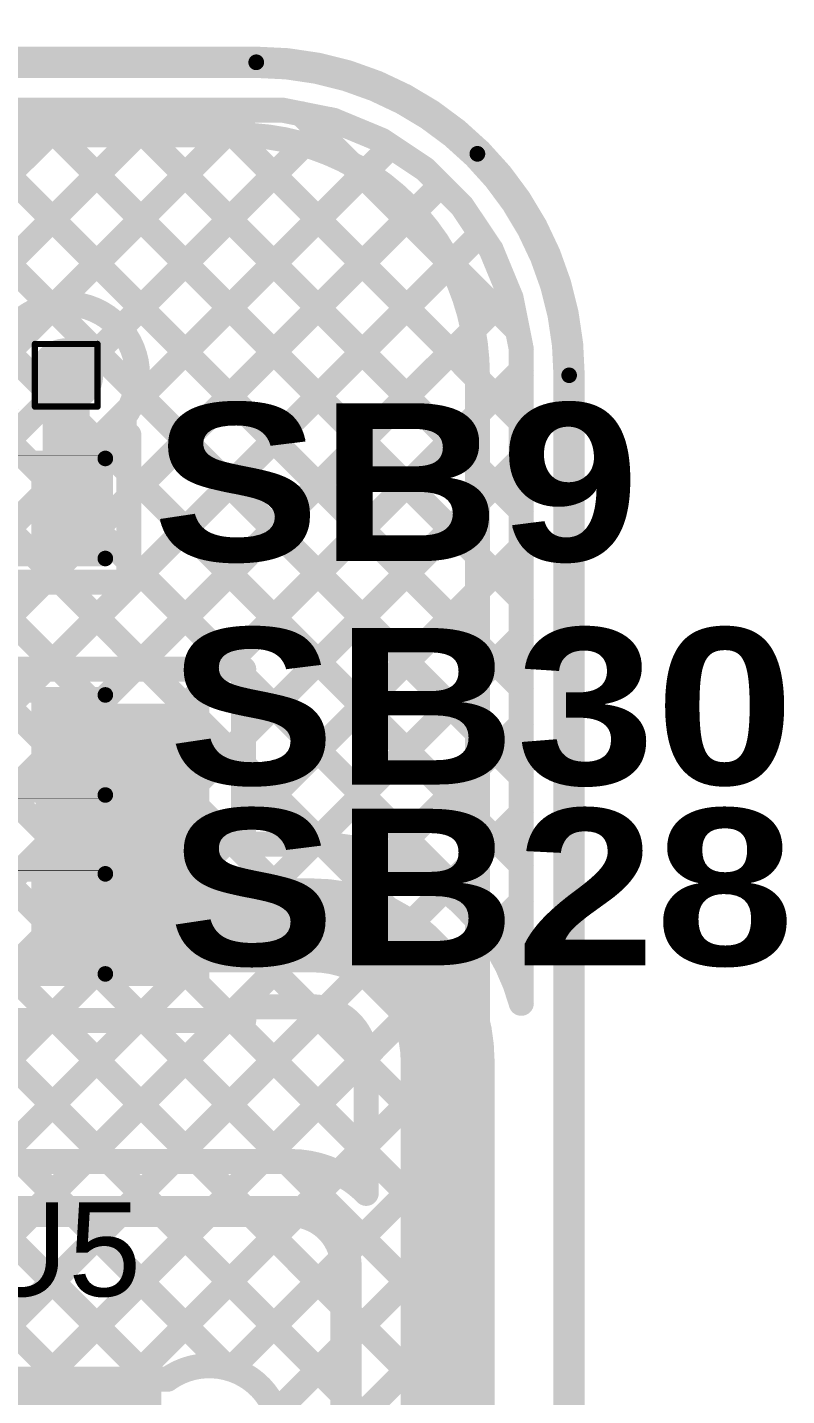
# Model space of a CAD drawing. Header units: inches. Extents: x -17 to 443, y -40 to 218.
# Drawn here: x 112.54 to 118.7, y 151.04 to 162.14 of the extents above; entities that cross this region are included whole.
import ezdxf

# ---------------------------------------------------------------- set-up
doc = ezdxf.new("R2010")
doc.units = ezdxf.units.IN
for name, color, linetype in [('Board Outline', 216, 'Continuous'), ('Bottom Layer', 5, 'Continuous'), ('Drill Drawing', 1, 'Continuous'), ('Fabrication', 76, 'Continuous'), ('Top Layer', 1, 'Continuous'), ('Top Overlay', 2, 'Continuous'), ('Top Paste', 8, 'Continuous'), ('Top Solder', 216, 'Continuous'), ('Via Holes', 16, 'Continuous')]:
    doc.layers.add(name, color=color, linetype=linetype)
doc.styles.add('Arial', font='', dxfattribs={"height": 0.2})
doc.styles.add('Arial Black_Bold', font='', dxfattribs={"height": 0.2})
doc.styles.get('Arial').set_extended_font_data('Arial')
doc.styles.get('Arial Black_Bold').set_extended_font_data('Arial Black', bold=True)

# ---------------------------------------------------------------- blocks, each defined once
blk = doc.blocks.new('S______B______0402_13')
at = {"layer": 'Top Layer'}
for points in [[(-0.699, -0.318), (-0.699, 0.318), (-0.241, 0.318), (-0.241, -0.318)], [(0.241, -0.318), (0.241, 0.318), (0.699, 0.318), (0.699, -0.318)]]:
    blk.add_hatch(color=1, dxfattribs=at).paths.add_polyline_path(points)
at = {"layer": 'Top Paste'}
for points in [[(-0.699, -0.318), (-0.699, 0.318), (-0.241, 0.318), (-0.241, -0.318)], [(0.241, -0.318), (0.241, 0.318), (0.699, 0.318), (0.699, -0.318)]]:
    blk.add_hatch(color=8, dxfattribs=at).paths.add_polyline_path(points)
at = {"layer": 'Top Solder'}
for points in [[(-0.754, -0.373), (-0.754, 0.373), (-0.186, 0.373), (-0.186, -0.373)], [(0.186, -0.373), (0.186, 0.373), (0.754, 0.373), (0.754, -0.373)]]:
    blk.add_hatch(color=216, dxfattribs=at).paths.add_polyline_path(points)
at = {"layer": 'Top Overlay'}
for points in [[(0.787, 0.406, 0.127, 0.127, 0), (-0.787, 0.406, 0.127, 0.127, 0)], [(-0.787, 0.406, 0.127, 0.127, 0), (-0.787, -0.406, 0.127, 0.127, 0)], [(0.787, 0.406, 0.127, 0.127, 0), (0.787, -0.406, 0.127, 0.127, 0)], [(0.787, -0.406, 0.127, 0.127, 0), (-0.787, -0.406, 0.127, 0.127, 0)], [(0.813, -0.432, 0.00323, 0.00323, 0), (-0.813, -0.432, 0.00323, 0.00323, 0)]]:
    blk.add_lwpolyline(points, format="xyseb", dxfattribs=at)
for points in [[(-0.819, 0.406, 0.0635, 0.0635, 1), (-0.756, 0.406, 0.0635, 0.0635, 1)], [(-0.819, 0.406, 0.0635, 0.0635, 1), (-0.756, 0.406, 0.0635, 0.0635, 1)], [(0.756, 0.406, 0.0635, 0.0635, 1), (0.819, 0.406, 0.0635, 0.0635, 1)], [(0.756, 0.406, 0.0635, 0.0635, 1), (0.819, 0.406, 0.0635, 0.0635, 1)], [(-0.819, -0.406, 0.0635, 0.0635, 1), (-0.756, -0.406, 0.0635, 0.0635, 1)], [(-0.819, -0.406, 0.0635, 0.0635, 1), (-0.756, -0.406, 0.0635, 0.0635, 1)], [(-0.814, -0.432, 0.00161, 0.00161, 1), (-0.812, -0.432, 0.00161, 0.00161, 1)], [(0.756, -0.406, 0.0635, 0.0635, 1), (0.819, -0.406, 0.0635, 0.0635, 1)], [(0.756, -0.406, 0.0635, 0.0635, 1), (0.819, -0.406, 0.0635, 0.0635, 1)], [(0.812, -0.432, 0.00161, 0.00161, 1), (0.814, -0.432, 0.00161, 0.00161, 1)]]:
    blk.add_lwpolyline(points, format="xyseb", close=True, dxfattribs=at)
at = {"layer": 'Top Overlay', "style": 'Arial Black_Bold'}
blk.add_text('SB9', height=1.27, rotation=-180, dxfattribs=at).set_placement((-1.173, 0.416))
blk = doc.blocks.new('14_SO_27')
at = {"layer": 'Top Layer'}
for points in [[(-1.75, 4.097), (-1.75, 3.523), (-3.788, 3.523), (-3.788, 4.097)], [(3.788, 4.097), (3.788, 3.523), (1.75, 3.523), (1.75, 4.097)], [(-1.75, 2.827), (-1.75, 2.253), (-3.788, 2.253), (-3.788, 2.827)], [(3.788, 2.827), (3.788, 2.253), (1.75, 2.253), (1.75, 2.827)], [(-1.75, 1.557), (-1.75, 0.983), (-3.788, 0.983), (-3.788, 1.557)], [(3.788, 1.557), (3.788, 0.983), (1.75, 0.983), (1.75, 1.557)], [(-1.75, 0.287), (-1.75, -0.287), (-3.788, -0.287), (-3.788, 0.287)], [(3.788, 0.287), (3.788, -0.287), (1.75, -0.287), (1.75, 0.287)], [(-1.75, -0.983), (-1.75, -1.557), (-3.788, -1.557), (-3.788, -0.983)], [(3.788, -0.983), (3.788, -1.557), (1.75, -1.557), (1.75, -0.983)], [(-1.75, -2.253), (-1.75, -2.827), (-3.788, -2.827), (-3.788, -2.253)], [(3.788, -2.253), (3.788, -2.827), (1.75, -2.827), (1.75, -2.253)], [(-1.75, -3.523), (-1.75, -4.097), (-3.788, -4.097), (-3.788, -3.523)], [(3.788, -3.523), (3.788, -4.097), (1.75, -4.097), (1.75, -3.523)]]:
    blk.add_hatch(color=1, dxfattribs=at).paths.add_polyline_path(points)
at = {"layer": 'Top Paste'}
for points in [[(-1.75, 4.097), (-1.75, 3.523), (-3.788, 3.523), (-3.788, 4.097)], [(3.788, 4.097), (3.788, 3.523), (1.75, 3.523), (1.75, 4.097)], [(-1.75, 2.827), (-1.75, 2.253), (-3.788, 2.253), (-3.788, 2.827)], [(3.788, 2.827), (3.788, 2.253), (1.75, 2.253), (1.75, 2.827)], [(-1.75, 1.557), (-1.75, 0.983), (-3.788, 0.983), (-3.788, 1.557)], [(3.788, 1.557), (3.788, 0.983), (1.75, 0.983), (1.75, 1.557)], [(-1.75, 0.287), (-1.75, -0.287), (-3.788, -0.287), (-3.788, 0.287)], [(3.788, 0.287), (3.788, -0.287), (1.75, -0.287), (1.75, 0.287)], [(-1.75, -0.983), (-1.75, -1.557), (-3.788, -1.557), (-3.788, -0.983)], [(3.788, -0.983), (3.788, -1.557), (1.75, -1.557), (1.75, -0.983)], [(-1.75, -2.253), (-1.75, -2.827), (-3.788, -2.827), (-3.788, -2.253)], [(3.788, -2.253), (3.788, -2.827), (1.75, -2.827), (1.75, -2.253)], [(-1.75, -3.523), (-1.75, -4.097), (-3.788, -4.097), (-3.788, -3.523)], [(3.788, -3.523), (3.788, -4.097), (1.75, -4.097), (1.75, -3.523)]]:
    blk.add_hatch(color=8, dxfattribs=at).paths.add_polyline_path(points)
at = {"layer": 'Top Solder'}
for points in [[(-1.649, 4.199), (-1.649, 3.421), (-3.89, 3.421), (-3.89, 4.199)], [(3.89, 4.199), (3.89, 3.421), (1.649, 3.421), (1.649, 4.199)], [(-1.649, 2.929), (-1.649, 2.151), (-3.89, 2.151), (-3.89, 2.929)], [(3.89, 2.929), (3.89, 2.151), (1.649, 2.151), (1.649, 2.929)], [(-1.649, 1.659), (-1.649, 0.881), (-3.89, 0.881), (-3.89, 1.659)], [(3.89, 1.659), (3.89, 0.881), (1.649, 0.881), (1.649, 1.659)], [(-1.649, 0.389), (-1.649, -0.389), (-3.89, -0.389), (-3.89, 0.389)], [(3.89, 0.389), (3.89, -0.389), (1.649, -0.389), (1.649, 0.389)], [(-1.649, -0.881), (-1.649, -1.659), (-3.89, -1.659), (-3.89, -0.881)], [(3.89, -0.881), (3.89, -1.659), (1.649, -1.659), (1.649, -0.881)], [(-1.649, -2.151), (-1.649, -2.929), (-3.89, -2.929), (-3.89, -2.151)], [(3.89, -2.151), (3.89, -2.929), (1.649, -2.929), (1.649, -2.151)], [(-1.649, -3.421), (-1.649, -4.199), (-3.89, -4.199), (-3.89, -3.421)], [(3.89, -3.421), (3.89, -4.199), (1.649, -4.199), (1.649, -3.421)]]:
    blk.add_hatch(color=216, dxfattribs=at).paths.add_polyline_path(points)
at = {"layer": 'Top Overlay'}
for points in [[(-1.521, 4.401, 0.152, 0.152, 0), (1.521, 4.401, 0.152, 0.152, 0)], [(-4.166, 3.962, 0.2, 0.2, 0), (-4.039, 3.835, 0.2, 0.2, 0)], [(-4.166, 3.708, 0.2, 0.2, 0), (-4.166, 3.962, 0.2, 0.2, 0)], [(-4.166, 3.708, 0.2, 0.2, 0), (-4.039, 3.835, 0.2, 0.2, 0)], [(-1.521, -4.401, 0.152, 0.152, 0), (1.521, -4.401, 0.152, 0.152, 0)]]:
    blk.add_lwpolyline(points, format="xyseb", dxfattribs=at)
for points in [[(-1.559, 4.401, 0.0762, 0.0762, 1), (-1.483, 4.401, 0.0762, 0.0762, 1)], [(1.483, 4.401, 0.0762, 0.0762, 1), (1.56, 4.401, 0.0762, 0.0762, 1)], [(-4.216, 3.962, 0.1, 0.1, 1), (-4.116, 3.962, 0.1, 0.1, 1)], [(-4.216, 3.962, 0.1, 0.1, 1), (-4.116, 3.962, 0.1, 0.1, 1)], [(-4.089, 3.835, 0.1, 0.1, 1), (-3.989, 3.835, 0.1, 0.1, 1)], [(-4.089, 3.835, 0.1, 0.1, 1), (-3.989, 3.835, 0.1, 0.1, 1)], [(-4.216, 3.708, 0.1, 0.1, 1), (-4.116, 3.708, 0.1, 0.1, 1)], [(-4.216, 3.708, 0.1, 0.1, 1), (-4.116, 3.708, 0.1, 0.1, 1)], [(-1.559, -4.401, 0.0762, 0.0762, 1), (-1.483, -4.401, 0.0762, 0.0762, 1)], [(1.483, -4.401, 0.0762, 0.0762, 1), (1.56, -4.401, 0.0762, 0.0762, 1)]]:
    blk.add_lwpolyline(points, format="xyseb", close=True, dxfattribs=at)
blk = doc.blocks.new('S______B______0402_137')
at = {"layer": 'Top Layer'}
for points in [[(-0.699, -0.318), (-0.699, 0.318), (-0.241, 0.318), (-0.241, -0.318)], [(0.241, -0.318), (0.241, 0.318), (0.699, 0.318), (0.699, -0.318)]]:
    blk.add_hatch(color=1, dxfattribs=at).paths.add_polyline_path(points)
at = {"layer": 'Top Paste'}
for points in [[(-0.699, -0.318), (-0.699, 0.318), (-0.241, 0.318), (-0.241, -0.318)], [(0.241, -0.318), (0.241, 0.318), (0.699, 0.318), (0.699, -0.318)]]:
    blk.add_hatch(color=8, dxfattribs=at).paths.add_polyline_path(points)
at = {"layer": 'Top Solder'}
for points in [[(-0.754, -0.373), (-0.754, 0.373), (-0.186, 0.373), (-0.186, -0.373)], [(0.186, -0.373), (0.186, 0.373), (0.754, 0.373), (0.754, -0.373)]]:
    blk.add_hatch(color=216, dxfattribs=at).paths.add_polyline_path(points)
at = {"layer": 'Top Overlay'}
for points in [[(-0.787, 0.406, 0.127, 0.127, 0), (0.787, 0.406, 0.127, 0.127, 0)], [(-0.787, -0.406, 0.127, 0.127, 0), (-0.787, 0.406, 0.127, 0.127, 0)], [(0.787, -0.406, 0.127, 0.127, 0), (0.787, 0.406, 0.127, 0.127, 0)], [(-0.787, -0.406, 0.127, 0.127, 0), (0.787, -0.406, 0.127, 0.127, 0)], [(-0.813, -0.432, 0.00323, 0.00323, 0), (0.813, -0.432, 0.00323, 0.00323, 0)]]:
    blk.add_lwpolyline(points, format="xyseb", dxfattribs=at)
for points in [[(-0.819, 0.406, 0.0635, 0.0635, 1), (-0.756, 0.406, 0.0635, 0.0635, 1)], [(-0.819, 0.406, 0.0635, 0.0635, 1), (-0.756, 0.406, 0.0635, 0.0635, 1)], [(0.756, 0.406, 0.0635, 0.0635, 1), (0.819, 0.406, 0.0635, 0.0635, 1)], [(0.756, 0.406, 0.0635, 0.0635, 1), (0.819, 0.406, 0.0635, 0.0635, 1)], [(-0.819, -0.406, 0.0635, 0.0635, 1), (-0.756, -0.406, 0.0635, 0.0635, 1)], [(-0.819, -0.406, 0.0635, 0.0635, 1), (-0.756, -0.406, 0.0635, 0.0635, 1)], [(-0.814, -0.432, 0.00161, 0.00161, 1), (-0.812, -0.432, 0.00161, 0.00161, 1)], [(0.756, -0.406, 0.0635, 0.0635, 1), (0.819, -0.406, 0.0635, 0.0635, 1)], [(0.756, -0.406, 0.0635, 0.0635, 1), (0.819, -0.406, 0.0635, 0.0635, 1)], [(0.812, -0.432, 0.00161, 0.00161, 1), (0.814, -0.432, 0.00161, 0.00161, 1)]]:
    blk.add_lwpolyline(points, format="xyseb", close=True, dxfattribs=at)
blk = doc.blocks.new('S______B______0402_139')
at = {"layer": 'Top Layer'}
for points in [[(-0.699, -0.318), (-0.699, 0.318), (-0.241, 0.318), (-0.241, -0.318)], [(0.241, -0.318), (0.241, 0.318), (0.699, 0.318), (0.699, -0.318)]]:
    blk.add_hatch(color=1, dxfattribs=at).paths.add_polyline_path(points)
at = {"layer": 'Top Paste'}
for points in [[(-0.699, -0.318), (-0.699, 0.318), (-0.241, 0.318), (-0.241, -0.318)], [(0.241, -0.318), (0.241, 0.318), (0.699, 0.318), (0.699, -0.318)]]:
    blk.add_hatch(color=8, dxfattribs=at).paths.add_polyline_path(points)
at = {"layer": 'Top Solder'}
for points in [[(-0.754, -0.373), (-0.754, 0.373), (-0.186, 0.373), (-0.186, -0.373)], [(0.186, -0.373), (0.186, 0.373), (0.754, 0.373), (0.754, -0.373)]]:
    blk.add_hatch(color=216, dxfattribs=at).paths.add_polyline_path(points)
at = {"layer": 'Top Overlay'}
for points in [[(0.787, 0.406, 0.127, 0.127, 0), (-0.787, 0.406, 0.127, 0.127, 0)], [(-0.787, 0.406, 0.127, 0.127, 0), (-0.787, -0.406, 0.127, 0.127, 0)], [(0.787, 0.406, 0.127, 0.127, 0), (0.787, -0.406, 0.127, 0.127, 0)], [(0.787, -0.406, 0.127, 0.127, 0), (-0.787, -0.406, 0.127, 0.127, 0)], [(0.813, -0.432, 0.00323, 0.00323, 0), (-0.813, -0.432, 0.00323, 0.00323, 0)]]:
    blk.add_lwpolyline(points, format="xyseb", dxfattribs=at)
for points in [[(-0.819, 0.406, 0.0635, 0.0635, 1), (-0.756, 0.406, 0.0635, 0.0635, 1)], [(-0.819, 0.406, 0.0635, 0.0635, 1), (-0.756, 0.406, 0.0635, 0.0635, 1)], [(0.756, 0.406, 0.0635, 0.0635, 1), (0.819, 0.406, 0.0635, 0.0635, 1)], [(0.756, 0.406, 0.0635, 0.0635, 1), (0.819, 0.406, 0.0635, 0.0635, 1)], [(-0.819, -0.406, 0.0635, 0.0635, 1), (-0.756, -0.406, 0.0635, 0.0635, 1)], [(-0.819, -0.406, 0.0635, 0.0635, 1), (-0.756, -0.406, 0.0635, 0.0635, 1)], [(-0.814, -0.432, 0.00161, 0.00161, 1), (-0.812, -0.432, 0.00161, 0.00161, 1)], [(0.756, -0.406, 0.0635, 0.0635, 1), (0.819, -0.406, 0.0635, 0.0635, 1)], [(0.756, -0.406, 0.0635, 0.0635, 1), (0.819, -0.406, 0.0635, 0.0635, 1)], [(0.812, -0.432, 0.00161, 0.00161, 1), (0.814, -0.432, 0.00161, 0.00161, 1)]]:
    blk.add_lwpolyline(points, format="xyseb", close=True, dxfattribs=at)

msp = doc.modelspace()

# ---------------------------------------------------------------- hatches: boundary and pattern name
at = {"layer": 'Bottom Layer'}
h = msp.add_hatch(color=5, dxfattribs=at)
edge = h.paths.add_edge_path()
edge.add_arc((112.855, 159.316), 0.3, 0, 360)
at = {"layer": 'Top Layer'}
h = msp.add_hatch(color=1, dxfattribs=at)
edge = h.paths.add_edge_path()
edge.add_arc((112.855, 159.316), 0.3, 0, 360)
msp.add_hatch(color=1, dxfattribs=at).paths.add_polyline_path([(112.608, 154.359), (114.016, 154.359), (114.016, 156.652), (112.608, 156.652)])
at = {"layer": 'Via Holes'}
h = msp.add_hatch(color=7, dxfattribs=at)
edge = h.paths.add_edge_path()
edge.add_arc((112.855, 159.316), 0.15, 0, 360)

# ---------------------------------------------------------------- linework, layer by layer
at = {"layer": 'Board Outline'}
for points in [[(109.756, 161.856, 0.127, 0.127, 0), (114.397, 161.856, 0.127, 0.127, 0)], [(114.397, 161.856, 0.127, 0.127, -0.198912), (116.192, 161.113, 0.127, 0.127, 0)], [(116.192, 161.113, 0.127, 0.127, -0.198912), (116.936, 159.316, 0.127, 0.127, 0)], [(116.936, 139.403, 0.127, 0.127, 0), (116.936, 159.316, 0.127, 0.127, 0)]]:
    msp.add_lwpolyline(points, format="xyseb", dxfattribs=at)
for points in [[(114.365, 161.856, 0.0635, 0.0635, 1), (114.429, 161.856, 0.0635, 0.0635, 1)], [(114.365, 161.856, 0.0635, 0.0635, 1), (114.429, 161.856, 0.0635, 0.0635, 1)], [(116.16, 161.113, 0.0635, 0.0635, 1), (116.224, 161.113, 0.0635, 0.0635, 1)], [(116.16, 161.113, 0.0635, 0.0635, 1), (116.224, 161.113, 0.0635, 0.0635, 1)], [(116.905, 159.316, 0.0635, 0.0635, 1), (116.968, 159.316, 0.0635, 0.0635, 1)], [(116.905, 159.316, 0.0635, 0.0635, 1), (116.968, 159.316, 0.0635, 0.0635, 1)]]:
    msp.add_lwpolyline(points, format="xyseb", close=True, dxfattribs=at)
at = {"layer": 'Bottom Layer'}
for points in [[(101.352, 165.508, 0.203, 0.203, 0), (116.192, 150.667, 0.203, 0.203, 0)], [(102.07, 165.508, 0.203, 0.203, 0), (116.192, 151.386, 0.203, 0.203, 0)], [(102.789, 165.508, 0.203, 0.203, 0), (116.192, 152.104, 0.203, 0.203, 0)], [(103.507, 165.508, 0.203, 0.203, 0), (116.192, 152.823, 0.203, 0.203, 0)], [(100.755, 165.386, 0.203, 0.203, 0), (116.192, 149.949, 0.203, 0.203, 0)], [(108.32, 161.413, 0.203, 0.203, 0), (116.192, 153.541, 0.203, 0.203, 0)], [(105.519, 154.075, 0.203, 0.203, 0), (112.709, 161.266, 0.203, 0.203, 0)], [(105.519, 153.357, 0.203, 0.203, 0), (113.428, 161.266, 0.203, 0.203, 0)], [(106.775, 153.894, 0.203, 0.203, 0), (114.146, 161.266, 0.203, 0.203, 0)], [(109.062, 161.266, 0.203, 0.203, 0), (114.242, 161.266, 0.203, 0.203, 0)], [(109.186, 161.266, 0.203, 0.203, 0), (116.192, 154.259, 0.203, 0.203, 0)], [(109.904, 161.266, 0.203, 0.203, 0), (116.192, 154.978, 0.203, 0.203, 0)], [(110.623, 161.266, 0.203, 0.203, 0), (116.192, 155.696, 0.203, 0.203, 0)], [(111.341, 161.266, 0.203, 0.203, 0), (116.192, 156.415, 0.203, 0.203, 0)], [(112.059, 161.266, 0.203, 0.203, 0), (116.192, 157.133, 0.203, 0.203, 0)], [(112.778, 161.266, 0.203, 0.203, 0), (116.192, 157.852, 0.203, 0.203, 0)], [(113.496, 161.266, 0.203, 0.203, 0), (116.192, 158.57, 0.203, 0.203, 0)], [(114.215, 161.266, 0.203, 0.203, 0), (116.192, 159.288, 0.203, 0.203, 0)], [(114.245, 161.266, 0.203, 0.203, -0.048447), (114.62, 161.229, 0.203, 0.203, 0)], [(107.062, 153.463, 0.203, 0.203, 0), (114.787, 161.188, 0.203, 0.203, 0)], [(114.625, 161.228, 0.203, 0.203, -0.048614), (114.987, 161.118, 0.203, 0.203, 0)], [(114.99, 161.117, 0.203, 0.203, -0.048519), (115.323, 160.939, 0.203, 0.203, 0)], [(115.165, 161.034, 0.203, 0.203, 0), (115.96, 160.239, 0.203, 0.203, 0)], [(106.956, 152.639, 0.203, 0.203, 0), (115.283, 160.965, 0.203, 0.203, 0)], [(115.328, 160.936, 0.203, 0.203, -0.048341), (115.619, 160.697, 0.203, 0.203, 0)], [(115.623, 160.693, 0.203, 0.203, -0.04834), (115.862, 160.402, 0.203, 0.203, 0)], [(106.956, 151.921, 0.203, 0.203, 0), (115.675, 160.639, 0.203, 0.203, 0)], [(115.865, 160.397, 0.203, 0.203, -0.048387), (116.043, 160.065, 0.203, 0.203, 0)], [(106.956, 151.202, 0.203, 0.203, 0), (115.971, 160.217, 0.203, 0.203, 0)], [(116.045, 160.06, 0.203, 0.203, -0.048411), (116.154, 159.699, 0.203, 0.203, 0)], [(105.71, 159.713, 0.203, 0.203, 0), (114.163, 151.26, 0.203, 0.203, 0)], [(106.956, 150.484, 0.203, 0.203, 0), (116.157, 159.684, 0.203, 0.203, 0)], [(116.155, 159.694, 0.203, 0.203, -0.048378), (116.192, 159.319, 0.203, 0.203, 0)], [(116.192, 159.316, 0.203, 0.203, 0), (116.192, 139.385, 0.203, 0.203, 0)], [(116.192, 159.316, 0.203, 0.203, 0), (116.192, 139.385, 0.203, 0.203, 0)], [(105.588, 159.116, 0.203, 0.203, 0), (113.535, 151.169, 0.203, 0.203, 0)], [(107.123, 149.932, 0.203, 0.203, 0), (116.192, 159.001, 0.203, 0.203, 0)], [(105.519, 158.467, 0.203, 0.203, 0), (112.816, 151.169, 0.203, 0.203, 0)], [(107.809, 149.899, 0.203, 0.203, 0), (116.192, 158.283, 0.203, 0.203, 0)], [(109.905, 151.277, 0.203, 0.203, 0), (116.192, 157.564, 0.203, 0.203, 0)], [(110.516, 151.169, 0.203, 0.203, 0), (116.192, 156.846, 0.203, 0.203, 0)], [(111.234, 151.169, 0.203, 0.203, 0), (116.192, 156.127, 0.203, 0.203, 0)], [(111.952, 151.169, 0.203, 0.203, 0), (116.192, 155.409, 0.203, 0.203, 0)], [(112.671, 151.169, 0.203, 0.203, 0), (116.192, 154.691, 0.203, 0.203, 0)], [(113.389, 151.169, 0.203, 0.203, 0), (116.192, 153.972, 0.203, 0.203, 0)], [(114.19, 151.252, 0.203, 0.203, 0), (116.192, 153.254, 0.203, 0.203, 0)], [(114.559, 150.902, 0.203, 0.203, 0), (116.192, 152.535, 0.203, 0.203, 0)], [(111.788, 147.413, 0.203, 0.203, 0), (116.192, 151.817, 0.203, 0.203, 0)], [(113.677, 151.169, 0.203, 0.203, -0.611631), (114.595, 150.699, 0.203, 0.203, 0)], [(110.204, 151.169, 0.203, 0.203, 0), (113.677, 151.169, 0.203, 0.203, 0)], [(112.507, 147.413, 0.203, 0.203, 0), (116.192, 151.099, 0.203, 0.203, 0)]]:
    msp.add_lwpolyline(points, format="xyseb", dxfattribs=at)
for points in [[(112.659, 161.266, 0.102, 0.102, 1), (112.76, 161.266, 0.102, 0.102, 1)], [(112.727, 161.266, 0.102, 0.102, 1), (112.829, 161.266, 0.102, 0.102, 1)], [(113.377, 161.266, 0.102, 0.102, 1), (113.479, 161.266, 0.102, 0.102, 1)], [(113.445, 161.266, 0.102, 0.102, 1), (113.547, 161.266, 0.102, 0.102, 1)], [(114.095, 161.266, 0.102, 0.102, 1), (114.197, 161.266, 0.102, 0.102, 1)], [(114.164, 161.266, 0.102, 0.102, 1), (114.265, 161.266, 0.102, 0.102, 1)], [(114.191, 161.266, 0.102, 0.102, 1), (114.293, 161.266, 0.102, 0.102, 1)], [(114.194, 161.266, 0.102, 0.102, 1), (114.296, 161.266, 0.102, 0.102, 1)], [(114.57, 161.229, 0.102, 0.102, 1), (114.671, 161.229, 0.102, 0.102, 1)], [(114.574, 161.228, 0.102, 0.102, 1), (114.676, 161.228, 0.102, 0.102, 1)], [(114.736, 161.188, 0.102, 0.102, 1), (114.838, 161.188, 0.102, 0.102, 1)], [(114.936, 161.118, 0.102, 0.102, 1), (115.038, 161.118, 0.102, 0.102, 1)], [(114.939, 161.117, 0.102, 0.102, 1), (115.041, 161.117, 0.102, 0.102, 1)], [(115.114, 161.034, 0.102, 0.102, 1), (115.216, 161.034, 0.102, 0.102, 1)], [(115.232, 160.965, 0.102, 0.102, 1), (115.333, 160.965, 0.102, 0.102, 1)], [(115.272, 160.939, 0.102, 0.102, 1), (115.374, 160.939, 0.102, 0.102, 1)], [(115.277, 160.936, 0.102, 0.102, 1), (115.379, 160.936, 0.102, 0.102, 1)], [(115.568, 160.697, 0.102, 0.102, 1), (115.67, 160.697, 0.102, 0.102, 1)], [(115.573, 160.693, 0.102, 0.102, 1), (115.674, 160.693, 0.102, 0.102, 1)], [(115.624, 160.639, 0.102, 0.102, 1), (115.725, 160.639, 0.102, 0.102, 1)], [(115.811, 160.402, 0.102, 0.102, 1), (115.913, 160.402, 0.102, 0.102, 1)], [(115.814, 160.397, 0.102, 0.102, 1), (115.916, 160.397, 0.102, 0.102, 1)], [(115.909, 160.239, 0.102, 0.102, 1), (116.011, 160.239, 0.102, 0.102, 1)], [(115.921, 160.217, 0.102, 0.102, 1), (116.022, 160.217, 0.102, 0.102, 1)], [(115.992, 160.065, 0.102, 0.102, 1), (116.093, 160.065, 0.102, 0.102, 1)], [(115.994, 160.06, 0.102, 0.102, 1), (116.096, 160.06, 0.102, 0.102, 1)], [(116.103, 159.699, 0.102, 0.102, 1), (116.205, 159.699, 0.102, 0.102, 1)], [(116.104, 159.694, 0.102, 0.102, 1), (116.206, 159.694, 0.102, 0.102, 1)], [(116.106, 159.684, 0.102, 0.102, 1), (116.208, 159.684, 0.102, 0.102, 1)], [(116.141, 159.319, 0.102, 0.102, 1), (116.243, 159.319, 0.102, 0.102, 1)], [(116.141, 159.316, 0.102, 0.102, 1), (116.243, 159.316, 0.102, 0.102, 1)], [(116.141, 159.316, 0.102, 0.102, 1), (116.243, 159.316, 0.102, 0.102, 1)], [(116.141, 159.288, 0.102, 0.102, 1), (116.243, 159.288, 0.102, 0.102, 1)], [(116.141, 159.001, 0.102, 0.102, 1), (116.243, 159.001, 0.102, 0.102, 1)], [(116.141, 158.57, 0.102, 0.102, 1), (116.243, 158.57, 0.102, 0.102, 1)], [(116.141, 158.283, 0.102, 0.102, 1), (116.243, 158.283, 0.102, 0.102, 1)], [(116.141, 157.852, 0.102, 0.102, 1), (116.243, 157.852, 0.102, 0.102, 1)], [(116.141, 157.564, 0.102, 0.102, 1), (116.243, 157.564, 0.102, 0.102, 1)], [(116.141, 157.133, 0.102, 0.102, 1), (116.243, 157.133, 0.102, 0.102, 1)], [(116.141, 156.846, 0.102, 0.102, 1), (116.243, 156.846, 0.102, 0.102, 1)], [(116.141, 156.415, 0.102, 0.102, 1), (116.243, 156.415, 0.102, 0.102, 1)], [(116.141, 156.127, 0.102, 0.102, 1), (116.243, 156.127, 0.102, 0.102, 1)], [(116.141, 155.696, 0.102, 0.102, 1), (116.243, 155.696, 0.102, 0.102, 1)], [(116.141, 155.409, 0.102, 0.102, 1), (116.243, 155.409, 0.102, 0.102, 1)], [(116.141, 154.978, 0.102, 0.102, 1), (116.243, 154.978, 0.102, 0.102, 1)], [(116.141, 154.691, 0.102, 0.102, 1), (116.243, 154.691, 0.102, 0.102, 1)], [(116.141, 154.259, 0.102, 0.102, 1), (116.243, 154.259, 0.102, 0.102, 1)], [(116.141, 153.972, 0.102, 0.102, 1), (116.243, 153.972, 0.102, 0.102, 1)], [(116.141, 153.541, 0.102, 0.102, 1), (116.243, 153.541, 0.102, 0.102, 1)], [(116.141, 153.254, 0.102, 0.102, 1), (116.243, 153.254, 0.102, 0.102, 1)], [(116.141, 152.823, 0.102, 0.102, 1), (116.243, 152.823, 0.102, 0.102, 1)], [(116.141, 152.535, 0.102, 0.102, 1), (116.243, 152.535, 0.102, 0.102, 1)], [(116.141, 152.104, 0.102, 0.102, 1), (116.243, 152.104, 0.102, 0.102, 1)], [(116.141, 151.817, 0.102, 0.102, 1), (116.243, 151.817, 0.102, 0.102, 1)], [(116.141, 151.386, 0.102, 0.102, 1), (116.243, 151.386, 0.102, 0.102, 1)], [(114.112, 151.26, 0.102, 0.102, 1), (114.213, 151.26, 0.102, 0.102, 1)], [(114.139, 151.252, 0.102, 0.102, 1), (114.241, 151.252, 0.102, 0.102, 1)], [(112.62, 151.169, 0.102, 0.102, 1), (112.722, 151.169, 0.102, 0.102, 1)], [(112.766, 151.169, 0.102, 0.102, 1), (112.867, 151.169, 0.102, 0.102, 1)], [(113.338, 151.169, 0.102, 0.102, 1), (113.44, 151.169, 0.102, 0.102, 1)], [(113.484, 151.169, 0.102, 0.102, 1), (113.586, 151.169, 0.102, 0.102, 1)], [(113.626, 151.169, 0.102, 0.102, 1), (113.728, 151.169, 0.102, 0.102, 1)], [(113.626, 151.169, 0.102, 0.102, 1), (113.728, 151.169, 0.102, 0.102, 1)], [(116.141, 151.099, 0.102, 0.102, 1), (116.243, 151.099, 0.102, 0.102, 1)]]:
    msp.add_lwpolyline(points, format="xyseb", close=True, dxfattribs=at)
at = {"layer": 'Drill Drawing'}
for points in [[(112.601, 159.57, 0.0508, 0.0508, 0), (113.109, 159.57, 0.0508, 0.0508, 0)], [(112.601, 159.062, 0.0508, 0.0508, 0), (112.601, 159.57, 0.0508, 0.0508, 0)], [(113.109, 159.062, 0.0508, 0.0508, 0), (113.109, 159.57, 0.0508, 0.0508, 0)], [(112.601, 159.062, 0.0508, 0.0508, 0), (113.109, 159.062, 0.0508, 0.0508, 0)]]:
    msp.add_lwpolyline(points, format="xyseb", dxfattribs=at)
for points in [[(112.588, 159.57, 0.0254, 0.0254, 1), (112.614, 159.57, 0.0254, 0.0254, 1)], [(112.588, 159.57, 0.0254, 0.0254, 1), (112.614, 159.57, 0.0254, 0.0254, 1)], [(113.096, 159.57, 0.0254, 0.0254, 1), (113.122, 159.57, 0.0254, 0.0254, 1)], [(113.096, 159.57, 0.0254, 0.0254, 1), (113.122, 159.57, 0.0254, 0.0254, 1)], [(112.588, 159.062, 0.0254, 0.0254, 1), (112.614, 159.062, 0.0254, 0.0254, 1)], [(112.588, 159.062, 0.0254, 0.0254, 1), (112.614, 159.062, 0.0254, 0.0254, 1)], [(113.096, 159.062, 0.0254, 0.0254, 1), (113.122, 159.062, 0.0254, 0.0254, 1)], [(113.096, 159.062, 0.0254, 0.0254, 1), (113.122, 159.062, 0.0254, 0.0254, 1)]]:
    msp.add_lwpolyline(points, format="xyseb", close=True, dxfattribs=at)
at = {"layer": 'Fabrication'}
for points in [[(109.756, 161.856, 0.254, 0.254, 0), (114.397, 161.856, 0.254, 0.254, 0)], [(114.397, 161.856, 0.254, 0.254, -0.198912), (116.192, 161.113, 0.254, 0.254, 0)], [(116.192, 161.113, 0.254, 0.254, -0.198912), (116.936, 159.316, 0.254, 0.254, 0)], [(116.936, 139.403, 0.254, 0.254, 0), (116.936, 159.316, 0.254, 0.254, 0)]]:
    msp.add_lwpolyline(points, format="xyseb", dxfattribs=at)
for points in [[(114.333, 161.856, 0.127, 0.127, 1), (114.46, 161.856, 0.127, 0.127, 1)], [(114.333, 161.856, 0.127, 0.127, 1), (114.46, 161.856, 0.127, 0.127, 1)], [(116.129, 161.113, 0.127, 0.127, 1), (116.256, 161.113, 0.127, 0.127, 1)], [(116.129, 161.113, 0.127, 0.127, 1), (116.256, 161.113, 0.127, 0.127, 1)], [(116.873, 159.316, 0.127, 0.127, 1), (117, 159.316, 0.127, 0.127, 1)], [(116.873, 159.316, 0.127, 0.127, 1), (117, 159.316, 0.127, 0.127, 1)]]:
    msp.add_lwpolyline(points, format="xyseb", close=True, dxfattribs=at)
at = {"layer": 'Top Layer'}
for points in [[(109.756, 161.468, 0.203, 0.203, 0), (114.397, 161.468, 0.203, 0.203, 0)], [(110.257, 158.814, 0.203, 0.203, 0), (112.912, 161.468, 0.203, 0.203, 0)], [(110.976, 158.814, 0.203, 0.203, 0), (113.63, 161.468, 0.203, 0.203, 0)], [(111.139, 161.468, 0.203, 0.203, 0), (112.726, 159.881, 0.203, 0.203, 0)], [(111.857, 161.468, 0.203, 0.203, 0), (116.548, 156.777, 0.203, 0.203, 0)], [(112.576, 161.468, 0.203, 0.203, 0), (116.548, 157.496, 0.203, 0.203, 0)], [(112.769, 159.889, 0.203, 0.203, 0), (114.348, 161.468, 0.203, 0.203, 0)], [(113.294, 161.468, 0.203, 0.203, 0), (116.548, 158.214, 0.203, 0.203, 0)], [(114.012, 161.468, 0.203, 0.203, 0), (116.548, 158.933, 0.203, 0.203, 0)], [(114.397, 161.468, 0.203, 0.203, 0), (114.609, 161.468, 0.203, 0.203, 0)], [(114.609, 161.468, 0.203, 0.203, 0), (115.024, 161.385, 0.203, 0.203, 0)], [(113.293, 159.695, 0.203, 0.203, 0), (114.991, 161.392, 0.203, 0.203, 0)], [(114.761, 161.438, 0.203, 0.203, 0), (116.517, 159.682, 0.203, 0.203, 0)], [(115.024, 161.385, 0.203, 0.203, 0), (115.415, 161.223, 0.203, 0.203, 0)], [(113.372, 159.055, 0.203, 0.203, 0), (115.49, 161.173, 0.203, 0.203, 0)], [(115.415, 161.223, 0.203, 0.203, 0), (115.768, 160.988, 0.203, 0.203, 0)], [(115.768, 160.988, 0.203, 0.203, 0), (115.917, 160.838, 0.203, 0.203, 0)], [(113.363, 158.327, 0.203, 0.203, 0), (115.896, 160.86, 0.203, 0.203, 0)], [(115.917, 160.838, 0.203, 0.203, 0), (116.067, 160.688, 0.203, 0.203, 0)], [(116.067, 160.688, 0.203, 0.203, 0), (116.303, 160.336, 0.203, 0.203, 0)], [(112.685, 156.931, 0.203, 0.203, 0), (116.218, 160.463, 0.203, 0.203, 0)], [(116.303, 160.336, 0.203, 0.203, 0), (116.465, 159.944, 0.203, 0.203, 0)], [(113.404, 156.931, 0.203, 0.203, 0), (116.451, 159.978, 0.203, 0.203, 0)], [(116.465, 159.944, 0.203, 0.203, 0), (116.548, 159.528, 0.203, 0.203, 0)], [(112.385, 158.977, 0.203, 0.203, -1.373923), (113.434, 159.316, 0.203, 0.203, 0)], [(116.548, 159.316, 0.203, 0.203, 0), (116.548, 159.528, 0.203, 0.203, 0)], [(112.855, 158.235, 0.381, 0.381, 0), (112.855, 159.316, 0.381, 0.381, 0)], [(114.122, 156.931, 0.203, 0.203, 0), (116.548, 159.357, 0.203, 0.203, 0)], [(113.434, 159.316, 0.203, 0.203, -0.157513), (113.325, 158.977, 0.203, 0.203, 0)], [(116.548, 154.22, 0.203, 0.203, 0), (116.548, 159.316, 0.203, 0.203, 0)], [(113.42, 159.187, 0.203, 0.203, 0), (116.548, 156.059, 0.203, 0.203, 0)], [(113.325, 158.831, 0.203, 0.203, 0), (113.325, 158.977, 0.203, 0.203, 0)], [(113.363, 157.638, 0.203, 0.203, 0), (113.363, 158.831, 0.203, 0.203, 0)], [(114.295, 156.386, 0.203, 0.203, 0), (116.548, 158.639, 0.203, 0.203, 0)], [(113.363, 158.526, 0.203, 0.203, 0), (116.548, 155.34, 0.203, 0.203, 0)], [(114.295, 155.668, 0.203, 0.203, 0), (116.548, 157.92, 0.203, 0.203, 0)], [(113.363, 157.807, 0.203, 0.203, 0), (114.239, 156.931, 0.203, 0.203, 0)], [(111.949, 156.913, 0.203, 0.203, 0), (112.673, 157.638, 0.203, 0.203, 0)], [(112.096, 157.638, 0.203, 0.203, 0), (112.802, 156.931, 0.203, 0.203, 0)], [(112.423, 157.638, 0.203, 0.203, 0), (113.363, 157.638, 0.203, 0.203, 0)], [(112.814, 157.638, 0.203, 0.203, 0), (113.52, 156.931, 0.203, 0.203, 0)], [(114.858, 155.512, 0.203, 0.203, 0), (116.548, 157.202, 0.203, 0.203, 0)], [(112.328, 156.931, 0.203, 0.203, 0), (114.295, 156.931, 0.203, 0.203, 0)], [(114.239, 156.931, 0.203, 0.203, 0), (114.295, 156.875, 0.203, 0.203, 0)], [(114.295, 155.512, 0.203, 0.203, 0), (114.295, 156.931, 0.203, 0.203, 0)], [(114.295, 156.875, 0.203, 0.203, 0), (116.548, 154.622, 0.203, 0.203, 0)], [(115.466, 155.402, 0.203, 0.203, 0), (116.548, 156.483, 0.203, 0.203, 0)], [(112.855, 154.864, 0.305, 0.305, 0), (112.855, 156.316, 0.305, 0.305, 0)], [(114.295, 156.156, 0.203, 0.203, 0), (114.942, 155.51, 0.203, 0.203, 0)], [(109.673, 155.75, 0.203, 0.203, 0), (112.486, 152.936, 0.203, 0.203, 0)], [(110.391, 155.75, 0.203, 0.203, 0), (113.205, 152.936, 0.203, 0.203, 0)], [(115.928, 155.145, 0.203, 0.203, 0), (116.548, 155.765, 0.203, 0.203, 0)], [(114.295, 155.512, 0.203, 0.203, 0), (114.854, 155.512, 0.203, 0.203, 0)], [(114.854, 155.512, 0.203, 0.203, -0.213221), (116.162, 154.927, 0.203, 0.203, 0)], [(113.199, 154.852, 0.762, 0.762, 0), (114.854, 154.852, 0.762, 0.762, 0)], [(114.854, 154.852, 0.762, 0.762, -0.213221), (115.67, 154.487, 0.762, 0.762, 0)], [(116.281, 154.779, 0.203, 0.203, 0), (116.548, 155.046, 0.203, 0.203, 0)], [(116.162, 154.927, 0.203, 0.203, -0.116223), (116.548, 154.22, 0.203, 0.203, 0)], [(115.67, 154.487, 0.762, 0.762, -0.184681), (115.95, 153.755, 0.762, 0.762, 0)], [(113.719, 152.936, 0.203, 0.203, 0), (114.961, 154.178, 0.203, 0.203, 0)], [(114.295, 154.191, 0.203, 0.203, 0), (114.854, 154.191, 0.203, 0.203, 0)], [(114.295, 154.079, 0.203, 0.203, 0), (114.295, 154.191, 0.203, 0.203, 0)], [(114.824, 154.191, 0.203, 0.203, 0), (115.29, 153.725, 0.203, 0.203, 0)], [(114.854, 154.191, 0.203, 0.203, -0.212529), (115.178, 154.047, 0.203, 0.203, 0)], [(111.564, 152.936, 0.203, 0.203, 0), (112.707, 154.079, 0.203, 0.203, 0)], [(112.282, 152.936, 0.203, 0.203, 0), (113.425, 154.079, 0.203, 0.203, 0)], [(112.328, 154.079, 0.203, 0.203, 0), (114.295, 154.079, 0.203, 0.203, 0)], [(112.78, 154.079, 0.203, 0.203, 0), (113.923, 152.936, 0.203, 0.203, 0)], [(113.001, 152.936, 0.203, 0.203, 0), (114.144, 154.079, 0.203, 0.203, 0)], [(113.499, 154.079, 0.203, 0.203, 0), (114.642, 152.936, 0.203, 0.203, 0)], [(114.217, 154.079, 0.203, 0.203, 0), (115.29, 153.007, 0.203, 0.203, 0)], [(115.179, 154.045, 0.203, 0.203, -0.183997), (115.29, 153.755, 0.203, 0.203, 0)], [(115.95, 139.31, 0.762, 0.762, 0), (115.95, 153.755, 0.762, 0.762, 0)], [(114.438, 152.936, 0.203, 0.203, 0), (115.288, 153.787, 0.203, 0.203, 0)], [(115.29, 152.677, 0.203, 0.203, 0), (115.29, 153.755, 0.203, 0.203, 0)], [(115.063, 152.843, 0.203, 0.203, 0), (115.29, 153.07, 0.203, 0.203, 0)], [(110.179, 152.936, 0.203, 0.203, 0), (114.675, 152.936, 0.203, 0.203, 0)], [(114.675, 152.936, 0.203, 0.203, -0.156599), (115.174, 152.776, 0.203, 0.203, 0)], [(115.174, 152.776, 0.203, 0.203, -0.044432), (115.29, 152.677, 0.203, 0.203, 0)], [(104.601, 152.53, 0.254, 0.254, 0), (114.675, 152.53, 0.254, 0.254, 0)], [(114.675, 152.53, 0.254, 0.254, -0.156599), (114.938, 152.446, 0.254, 0.254, 0)], [(114.938, 152.446, 0.254, 0.254, -0.082208), (115.042, 152.342, 0.254, 0.254, 0)], [(115.042, 152.342, 0.254, 0.254, -0.156599), (115.126, 152.079, 0.254, 0.254, 0)], [(115.126, 140.875, 0.254, 0.254, 0), (115.126, 152.079, 0.254, 0.254, 0)]]:
    msp.add_lwpolyline(points, format="xyseb", dxfattribs=at)
for points in [[(112.525, 161.468, 0.102, 0.102, 1), (112.626, 161.468, 0.102, 0.102, 1)], [(112.861, 161.468, 0.102, 0.102, 1), (112.962, 161.468, 0.102, 0.102, 1)], [(113.243, 161.468, 0.102, 0.102, 1), (113.345, 161.468, 0.102, 0.102, 1)], [(113.579, 161.468, 0.102, 0.102, 1), (113.681, 161.468, 0.102, 0.102, 1)], [(113.962, 161.468, 0.102, 0.102, 1), (114.063, 161.468, 0.102, 0.102, 1)], [(114.298, 161.468, 0.102, 0.102, 1), (114.399, 161.468, 0.102, 0.102, 1)], [(114.346, 161.468, 0.102, 0.102, 1), (114.448, 161.468, 0.102, 0.102, 1)], [(114.346, 161.468, 0.102, 0.102, 1), (114.448, 161.468, 0.102, 0.102, 1)], [(114.558, 161.468, 0.102, 0.102, 1), (114.659, 161.468, 0.102, 0.102, 1)], [(114.558, 161.468, 0.102, 0.102, 1), (114.659, 161.468, 0.102, 0.102, 1)], [(114.71, 161.438, 0.102, 0.102, 1), (114.812, 161.438, 0.102, 0.102, 1)], [(114.94, 161.392, 0.102, 0.102, 1), (115.042, 161.392, 0.102, 0.102, 1)], [(114.973, 161.385, 0.102, 0.102, 1), (115.075, 161.385, 0.102, 0.102, 1)], [(114.973, 161.385, 0.102, 0.102, 1), (115.075, 161.385, 0.102, 0.102, 1)], [(115.365, 161.223, 0.102, 0.102, 1), (115.466, 161.223, 0.102, 0.102, 1)], [(115.365, 161.223, 0.102, 0.102, 1), (115.466, 161.223, 0.102, 0.102, 1)], [(115.44, 161.173, 0.102, 0.102, 1), (115.541, 161.173, 0.102, 0.102, 1)], [(115.717, 160.988, 0.102, 0.102, 1), (115.818, 160.988, 0.102, 0.102, 1)], [(115.717, 160.988, 0.102, 0.102, 1), (115.818, 160.988, 0.102, 0.102, 1)], [(115.845, 160.86, 0.102, 0.102, 1), (115.946, 160.86, 0.102, 0.102, 1)], [(115.867, 160.838, 0.102, 0.102, 1), (115.968, 160.838, 0.102, 0.102, 1)], [(115.867, 160.838, 0.102, 0.102, 1), (115.968, 160.838, 0.102, 0.102, 1)], [(116.017, 160.688, 0.102, 0.102, 1), (116.118, 160.688, 0.102, 0.102, 1)], [(116.017, 160.688, 0.102, 0.102, 1), (116.118, 160.688, 0.102, 0.102, 1)], [(116.167, 160.463, 0.102, 0.102, 1), (116.268, 160.463, 0.102, 0.102, 1)], [(116.252, 160.336, 0.102, 0.102, 1), (116.354, 160.336, 0.102, 0.102, 1)], [(116.252, 160.336, 0.102, 0.102, 1), (116.354, 160.336, 0.102, 0.102, 1)], [(116.4, 159.978, 0.102, 0.102, 1), (116.502, 159.978, 0.102, 0.102, 1)], [(116.414, 159.944, 0.102, 0.102, 1), (116.516, 159.944, 0.102, 0.102, 1)], [(116.414, 159.944, 0.102, 0.102, 1), (116.516, 159.944, 0.102, 0.102, 1)], [(112.675, 159.881, 0.102, 0.102, 1), (112.777, 159.881, 0.102, 0.102, 1)], [(112.719, 159.889, 0.102, 0.102, 1), (112.82, 159.889, 0.102, 0.102, 1)], [(113.243, 159.695, 0.102, 0.102, 1), (113.344, 159.695, 0.102, 0.102, 1)], [(116.467, 159.682, 0.102, 0.102, 1), (116.568, 159.682, 0.102, 0.102, 1)], [(116.497, 159.528, 0.102, 0.102, 1), (116.599, 159.528, 0.102, 0.102, 1)], [(116.497, 159.528, 0.102, 0.102, 1), (116.599, 159.528, 0.102, 0.102, 1)], [(112.76, 159.316, 0.191, 0.191, 1), (112.95, 159.316, 0.191, 0.191, 1)], [(116.497, 159.357, 0.102, 0.102, 1), (116.599, 159.357, 0.102, 0.102, 1)], [(113.383, 159.316, 0.102, 0.102, 1), (113.485, 159.316, 0.102, 0.102, 1)], [(113.383, 159.316, 0.102, 0.102, 1), (113.485, 159.316, 0.102, 0.102, 1)], [(116.497, 159.316, 0.102, 0.102, 1), (116.599, 159.316, 0.102, 0.102, 1)], [(116.497, 159.316, 0.102, 0.102, 1), (116.599, 159.316, 0.102, 0.102, 1)], [(113.369, 159.187, 0.102, 0.102, 1), (113.471, 159.187, 0.102, 0.102, 1)], [(113.321, 159.055, 0.102, 0.102, 1), (113.423, 159.055, 0.102, 0.102, 1)], [(113.274, 158.977, 0.102, 0.102, 1), (113.376, 158.977, 0.102, 0.102, 1)], [(113.274, 158.977, 0.102, 0.102, 1), (113.376, 158.977, 0.102, 0.102, 1)], [(116.497, 158.933, 0.102, 0.102, 1), (116.599, 158.933, 0.102, 0.102, 1)], [(113.274, 158.831, 0.102, 0.102, 1), (113.376, 158.831, 0.102, 0.102, 1)], [(113.312, 158.831, 0.102, 0.102, 1), (113.414, 158.831, 0.102, 0.102, 1)], [(116.497, 158.639, 0.102, 0.102, 1), (116.599, 158.639, 0.102, 0.102, 1)], [(113.312, 158.526, 0.102, 0.102, 1), (113.414, 158.526, 0.102, 0.102, 1)], [(112.76, 158.235, 0.191, 0.191, 1), (112.95, 158.235, 0.191, 0.191, 1)], [(113.312, 158.327, 0.102, 0.102, 1), (113.414, 158.327, 0.102, 0.102, 1)], [(116.497, 158.214, 0.102, 0.102, 1), (116.599, 158.214, 0.102, 0.102, 1)], [(116.497, 157.92, 0.102, 0.102, 1), (116.599, 157.92, 0.102, 0.102, 1)], [(113.312, 157.807, 0.102, 0.102, 1), (113.414, 157.807, 0.102, 0.102, 1)], [(112.622, 157.638, 0.102, 0.102, 1), (112.724, 157.638, 0.102, 0.102, 1)], [(112.763, 157.638, 0.102, 0.102, 1), (112.865, 157.638, 0.102, 0.102, 1)], [(113.312, 157.638, 0.102, 0.102, 1), (113.414, 157.638, 0.102, 0.102, 1)], [(113.312, 157.638, 0.102, 0.102, 1), (113.414, 157.638, 0.102, 0.102, 1)], [(116.497, 157.496, 0.102, 0.102, 1), (116.599, 157.496, 0.102, 0.102, 1)], [(116.497, 157.202, 0.102, 0.102, 1), (116.599, 157.202, 0.102, 0.102, 1)], [(112.635, 156.931, 0.102, 0.102, 1), (112.736, 156.931, 0.102, 0.102, 1)], [(112.751, 156.931, 0.102, 0.102, 1), (112.853, 156.931, 0.102, 0.102, 1)], [(113.353, 156.931, 0.102, 0.102, 1), (113.455, 156.931, 0.102, 0.102, 1)], [(113.469, 156.931, 0.102, 0.102, 1), (113.571, 156.931, 0.102, 0.102, 1)], [(114.072, 156.931, 0.102, 0.102, 1), (114.173, 156.931, 0.102, 0.102, 1)], [(114.188, 156.931, 0.102, 0.102, 1), (114.289, 156.931, 0.102, 0.102, 1)], [(114.188, 156.931, 0.102, 0.102, 1), (114.289, 156.931, 0.102, 0.102, 1)], [(114.245, 156.931, 0.102, 0.102, 1), (114.346, 156.931, 0.102, 0.102, 1)], [(114.245, 156.931, 0.102, 0.102, 1), (114.346, 156.931, 0.102, 0.102, 1)], [(114.245, 156.875, 0.102, 0.102, 1), (114.346, 156.875, 0.102, 0.102, 1)], [(114.245, 156.875, 0.102, 0.102, 1), (114.346, 156.875, 0.102, 0.102, 1)], [(116.497, 156.777, 0.102, 0.102, 1), (116.599, 156.777, 0.102, 0.102, 1)], [(116.497, 156.483, 0.102, 0.102, 1), (116.599, 156.483, 0.102, 0.102, 1)], [(112.779, 156.316, 0.152, 0.152, 1), (112.931, 156.316, 0.152, 0.152, 1)], [(114.245, 156.386, 0.102, 0.102, 1), (114.346, 156.386, 0.102, 0.102, 1)], [(114.245, 156.156, 0.102, 0.102, 1), (114.346, 156.156, 0.102, 0.102, 1)], [(116.497, 156.059, 0.102, 0.102, 1), (116.599, 156.059, 0.102, 0.102, 1)], [(116.497, 155.765, 0.102, 0.102, 1), (116.599, 155.765, 0.102, 0.102, 1)], [(114.245, 155.668, 0.102, 0.102, 1), (114.346, 155.668, 0.102, 0.102, 1)], [(114.245, 155.512, 0.102, 0.102, 1), (114.346, 155.512, 0.102, 0.102, 1)], [(114.245, 155.512, 0.102, 0.102, 1), (114.346, 155.512, 0.102, 0.102, 1)], [(114.803, 155.512, 0.102, 0.102, 1), (114.904, 155.512, 0.102, 0.102, 1)], [(114.803, 155.512, 0.102, 0.102, 1), (114.904, 155.512, 0.102, 0.102, 1)], [(114.807, 155.512, 0.102, 0.102, 1), (114.909, 155.512, 0.102, 0.102, 1)], [(114.891, 155.51, 0.102, 0.102, 1), (114.993, 155.51, 0.102, 0.102, 1)], [(115.415, 155.402, 0.102, 0.102, 1), (115.517, 155.402, 0.102, 0.102, 1)], [(116.497, 155.34, 0.102, 0.102, 1), (116.599, 155.34, 0.102, 0.102, 1)], [(113.009, 154.852, 0.381, 0.381, 1), (113.39, 154.852, 0.381, 0.381, 1)], [(114.663, 154.852, 0.381, 0.381, 1), (115.044, 154.852, 0.381, 0.381, 1)], [(114.663, 154.852, 0.381, 0.381, 1), (115.044, 154.852, 0.381, 0.381, 1)], [(115.877, 155.145, 0.102, 0.102, 1), (115.979, 155.145, 0.102, 0.102, 1)], [(116.497, 155.046, 0.102, 0.102, 1), (116.599, 155.046, 0.102, 0.102, 1)], [(112.779, 154.864, 0.152, 0.152, 1), (112.931, 154.864, 0.152, 0.152, 1)], [(116.111, 154.927, 0.102, 0.102, 1), (116.213, 154.927, 0.102, 0.102, 1)], [(116.111, 154.927, 0.102, 0.102, 1), (116.213, 154.927, 0.102, 0.102, 1)], [(115.48, 154.487, 0.381, 0.381, 1), (115.861, 154.487, 0.381, 0.381, 1)], [(115.48, 154.487, 0.381, 0.381, 1), (115.861, 154.487, 0.381, 0.381, 1)], [(116.23, 154.779, 0.102, 0.102, 1), (116.332, 154.779, 0.102, 0.102, 1)], [(116.497, 154.622, 0.102, 0.102, 1), (116.599, 154.622, 0.102, 0.102, 1)], [(114.245, 154.191, 0.102, 0.102, 1), (114.346, 154.191, 0.102, 0.102, 1)], [(114.245, 154.191, 0.102, 0.102, 1), (114.346, 154.191, 0.102, 0.102, 1)], [(114.773, 154.191, 0.102, 0.102, 1), (114.874, 154.191, 0.102, 0.102, 1)], [(114.803, 154.191, 0.102, 0.102, 1), (114.904, 154.191, 0.102, 0.102, 1)], [(114.803, 154.191, 0.102, 0.102, 1), (114.904, 154.191, 0.102, 0.102, 1)], [(114.91, 154.178, 0.102, 0.102, 1), (115.012, 154.178, 0.102, 0.102, 1)], [(116.497, 154.22, 0.102, 0.102, 1), (116.599, 154.22, 0.102, 0.102, 1)], [(116.497, 154.22, 0.102, 0.102, 1), (116.599, 154.22, 0.102, 0.102, 1)], [(112.656, 154.079, 0.102, 0.102, 1), (112.758, 154.079, 0.102, 0.102, 1)], [(112.729, 154.079, 0.102, 0.102, 1), (112.831, 154.079, 0.102, 0.102, 1)], [(113.375, 154.079, 0.102, 0.102, 1), (113.476, 154.079, 0.102, 0.102, 1)], [(113.448, 154.079, 0.102, 0.102, 1), (113.549, 154.079, 0.102, 0.102, 1)], [(114.093, 154.079, 0.102, 0.102, 1), (114.195, 154.079, 0.102, 0.102, 1)], [(114.166, 154.079, 0.102, 0.102, 1), (114.268, 154.079, 0.102, 0.102, 1)], [(114.245, 154.079, 0.102, 0.102, 1), (114.346, 154.079, 0.102, 0.102, 1)], [(114.245, 154.079, 0.102, 0.102, 1), (114.346, 154.079, 0.102, 0.102, 1)], [(115.127, 154.047, 0.102, 0.102, 1), (115.228, 154.047, 0.102, 0.102, 1)], [(115.128, 154.045, 0.102, 0.102, 1), (115.23, 154.045, 0.102, 0.102, 1)], [(115.76, 153.755, 0.381, 0.381, 1), (116.141, 153.755, 0.381, 0.381, 1)], [(115.76, 153.755, 0.381, 0.381, 1), (116.141, 153.755, 0.381, 0.381, 1)], [(115.238, 153.787, 0.102, 0.102, 1), (115.339, 153.787, 0.102, 0.102, 1)], [(115.239, 153.755, 0.102, 0.102, 1), (115.34, 153.755, 0.102, 0.102, 1)], [(115.239, 153.755, 0.102, 0.102, 1), (115.34, 153.755, 0.102, 0.102, 1)], [(115.239, 153.725, 0.102, 0.102, 1), (115.34, 153.725, 0.102, 0.102, 1)], [(115.239, 153.07, 0.102, 0.102, 1), (115.34, 153.07, 0.102, 0.102, 1)], [(112.435, 152.936, 0.102, 0.102, 1), (112.537, 152.936, 0.102, 0.102, 1)], [(112.95, 152.936, 0.102, 0.102, 1), (113.052, 152.936, 0.102, 0.102, 1)], [(113.154, 152.936, 0.102, 0.102, 1), (113.256, 152.936, 0.102, 0.102, 1)], [(113.669, 152.936, 0.102, 0.102, 1), (113.77, 152.936, 0.102, 0.102, 1)], [(113.872, 152.936, 0.102, 0.102, 1), (113.974, 152.936, 0.102, 0.102, 1)], [(114.387, 152.936, 0.102, 0.102, 1), (114.489, 152.936, 0.102, 0.102, 1)], [(114.591, 152.936, 0.102, 0.102, 1), (114.692, 152.936, 0.102, 0.102, 1)], [(114.625, 152.936, 0.102, 0.102, 1), (114.726, 152.936, 0.102, 0.102, 1)], [(114.625, 152.936, 0.102, 0.102, 1), (114.726, 152.936, 0.102, 0.102, 1)], [(115.239, 153.007, 0.102, 0.102, 1), (115.34, 153.007, 0.102, 0.102, 1)], [(115.013, 152.843, 0.102, 0.102, 1), (115.114, 152.843, 0.102, 0.102, 1)], [(115.124, 152.776, 0.102, 0.102, 1), (115.225, 152.776, 0.102, 0.102, 1)], [(115.124, 152.776, 0.102, 0.102, 1), (115.225, 152.776, 0.102, 0.102, 1)], [(115.239, 152.677, 0.102, 0.102, 1), (115.34, 152.677, 0.102, 0.102, 1)], [(115.239, 152.677, 0.102, 0.102, 1), (115.34, 152.677, 0.102, 0.102, 1)], [(114.612, 152.53, 0.127, 0.127, 1), (114.739, 152.53, 0.127, 0.127, 1)], [(114.612, 152.53, 0.127, 0.127, 1), (114.739, 152.53, 0.127, 0.127, 1)], [(114.874, 152.446, 0.127, 0.127, 1), (115.001, 152.446, 0.127, 0.127, 1)], [(114.874, 152.446, 0.127, 0.127, 1), (115.001, 152.446, 0.127, 0.127, 1)], [(114.978, 152.342, 0.127, 0.127, 1), (115.105, 152.342, 0.127, 0.127, 1)], [(114.978, 152.342, 0.127, 0.127, 1), (115.105, 152.342, 0.127, 0.127, 1)], [(115.063, 152.079, 0.127, 0.127, 1), (115.19, 152.079, 0.127, 0.127, 1)], [(115.063, 152.079, 0.127, 0.127, 1), (115.19, 152.079, 0.127, 0.127, 1)]]:
    msp.add_lwpolyline(points, format="xyseb", close=True, dxfattribs=at)

# ---------------------------------------------------------------- block references
at = {"rotation": 180}
for name, p in [('S______B______0402_13', (112.385, 158.235)), ('S______B______0402_139', (112.385, 154.864))]:
    msp.add_blockref(name, p, dxfattribs=at)
for name, p in [('S______B______0402_137', (112.385, 156.316)), ('14_SO_27', (109.738, 146.889))]:
    msp.add_blockref(name, p)

# ---------------------------------------------------------------- texts
at = {"layer": 'Top Overlay'}
for s, height, style, p in [('SB9', 1.27, 'Arial Black_Bold', (113.558, 157.808)), ('SB30', 1.27, 'Arial Black_Bold', (113.685, 155.995)), ('SB28', 1.27, 'Arial Black_Bold', (113.685, 154.528)), ('U5', 0.762, 'Arial', (112.103, 151.843))]:
    msp.add_text(s, height=height, dxfattribs=dict(at, style=style)).set_placement(p)

doc.saveas('drawing.dxf')
